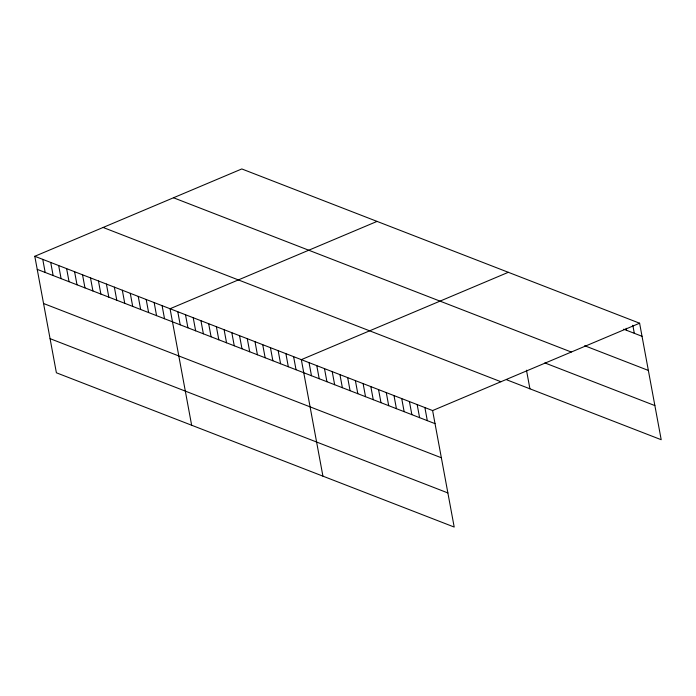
<?xml version="1.0" encoding="UTF-8"?>
<svg xmlns="http://www.w3.org/2000/svg" width="696" height="696" viewBox="0 0 696 696"><rect width="100%" height="100%" fill="white"/><g stroke="black" fill="none" stroke-linecap="round" stroke-linejoin="round"><path stroke-width="1.04" d="M34.8 256.285L432.608 410.562L454.201 527.055L56.393 372.786L34.8 256.285L241.799 168.945L639.607 323.214L661.2 439.715L506.758 379.825M377.058 221.398L170.059 308.737L191.644 425.239M508.332 272.301L301.333 359.649L322.927 476.151M432.608 410.562L639.607 323.214M623.694 329.191L642.034 336.298M584.649 345.721L648.359 370.429M173.487 197.768L571.294 352.037M544.837 362.912L654.875 405.585M103.112 227.462L500.92 381.739M37.227 269.369L435.035 423.647M43.552 303.5L441.36 457.768M50.069 338.656L447.876 492.933M632.821 325.25L634.308 333.306M626.217 328.295L626.591 330.313M526.472 370.194L529.926 388.803M424.882 407.56L427.309 420.645M417.165 404.567L419.592 417.652M409.439 401.575L411.867 414.659M401.723 398.582L404.141 411.667M393.997 395.589L396.424 408.674M386.271 392.587L388.699 405.672M378.554 389.595L380.982 402.68M370.829 386.602L373.256 399.687M363.112 383.609L365.53 396.694M355.386 380.608L357.814 393.692M347.661 377.615L350.088 390.7M339.944 374.622L342.371 387.707M332.218 371.629L334.645 384.714M324.501 368.636L326.92 381.721M316.776 365.635L319.203 378.72M309.05 362.642L311.477 375.727M293.608 356.656L296.035 369.741M285.891 353.655L288.309 366.74M278.165 350.662L280.592 363.747M270.44 347.669L272.867 360.754M262.723 344.677L265.15 357.761M254.997 341.684L257.424 354.769M247.28 338.682L249.699 351.767M239.555 335.69L241.982 348.774M231.829 332.697L234.256 345.781M224.112 329.704L226.539 342.789M216.386 326.702L218.814 339.787M208.669 323.71L211.088 336.794M200.944 320.717L203.371 333.802M193.218 317.724L195.646 330.809M185.501 314.731L187.92 327.816M177.776 311.73L180.203 324.815M162.098 305.648L164.526 318.733M154.147 302.569L156.565 315.653M146.186 299.48L148.613 312.565M138.234 296.392L140.653 309.485M130.274 293.312L132.701 306.397M122.322 290.223L124.741 303.308M114.361 287.144L116.789 300.228M106.41 284.055L108.828 297.14M98.449 280.966L100.877 294.051M90.497 277.887L92.916 290.971M82.537 274.798L84.964 287.883M74.585 271.71L77.004 284.795M66.625 268.63L69.052 281.715M58.673 265.541L61.091 278.626M50.712 262.453L53.14 275.538M42.761 259.373L45.179 272.458"/></g></svg>
